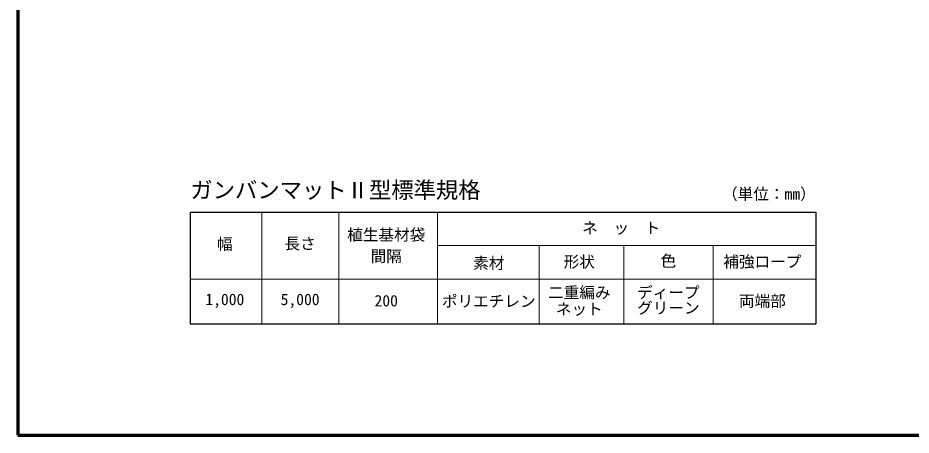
# Model space of a CAD drawing. Units: millimetres, scale not verified. Extents: x 200 to 8200, y 200 to 5838.
# Drawn here: x 200 to 4200, y 200 to 2068 of the extents above; entities that cross this region are included whole.
import ezdxf
from ezdxf.enums import TextEntityAlignment as Align

# ---------------------------------------------------------------- set-up
doc = ezdxf.new("R2010")
doc.units = ezdxf.units.MM
doc.header["$LTSCALE"] = 20
doc.layers.add('C-MTR', color=5, linetype='Continuous')
doc.layers.add('C-MTR-TXT', color=5, linetype='Continuous')
for name, color, linetype, lineweight in [('C-MTR-FRAM', 5, 'Continuous', 25), ('C-MTR-LINE', 5, 'Continuous', 13), ('C-TTL', 2, 'Continuous', 70)]:
    doc.layers.add(name, color=color, linetype=linetype, lineweight=lineweight)
doc.styles.add('ＭＳ ゴシック', font='')
doc.styles.get('ＭＳ ゴシック').set_extended_font_data('MS Gothic')

msp = doc.modelspace()

# ---------------------------------------------------------------- linework, layer by layer
at = {"layer": 'C-MTR-FRAM'}
for p, q in [((972.24, 1198.6), (972.24, 698.6)), ((972.24, 1198.6), (3773.16, 1198.6)), ((3773.16, 1198.6), (3773.16, 698.6)), ((972.24, 698.6), (3773.16, 698.6))]:
    msp.add_line(p, q, dxfattribs=at)
at = {"layer": 'C-MTR-LINE'}
for p, q in [((1292.24, 1198.6), (1292.24, 698.6)), ((1636.77, 1198.6), (1636.77, 698.6)), ((2078.85, 1198.6), (2078.85, 698.6)), ((2078.85, 1048.6), (3773.16, 1048.6)), ((2534.85, 1048.6), (2534.85, 698.6)), ((2913.16, 1048.6), (2913.16, 698.6)), ((3313.16, 1048.6), (3313.16, 698.6)), ((972.24, 898.6), (3773.16, 898.6))]:
    msp.add_line(p, q, dxfattribs=at)
at = {"layer": 'C-TTL'}
msp.add_lwpolyline([(200, 200), (8200, 200), (8200, 5740), (200, 5740)], close=True, dxfattribs=at)

# ---------------------------------------------------------------- texts
at = {"layer": 'C-MTR', "style": 'ＭＳ ゴシック'}
msp.add_text('ガンバンマットⅡ型標準規格', height=73.31, dxfattribs=at).set_placement((972.24, 1238.6), align=Align.BOTTOM_LEFT)
at = {"layer": 'C-MTR-TXT', "style": 'ＭＳ ゴシック'}
msp.add_text('（単位：mm）', height=51.32, dxfattribs=at).set_placement((3353.16, 1238.6), align=Align.BOTTOM_LEFT)
for s, p in [('植生基材袋', (1849.5, 1055.92)), ('ネ\u3000ッ\u3000ト', (2901.99, 1086.6)), ('幅', (1126.8, 1014.6)), ('長さ', (1463.91, 1016.6)), ('間隔', (1849.5, 959.92)), ('素材', (2308.64, 928.6)), ('形状', (2714.06, 934.96)), ('色', (3112.86, 938.6)), ('補強ロープ', (3533.7, 935.39)), ('二重編み', (2714.06, 797.6)), ('ディープ', (3112.86, 797.6)), ('1,000', (1126.8, 766.6)), ('5,000', (1463.91, 766.6)), ('200', (1849.5, 760.6)), ('ポリエチレン', (2308.64, 758.6)), ('グリーン', (3112.86, 728.6)), ('両端部', (3533.7, 759.6)), ('ネット', (2714.06, 723.6))]:
    msp.add_text(s, height=51.32, dxfattribs=at).set_placement(p, align=Align.BOTTOM_CENTER)

doc.saveas('drawing.dxf')
